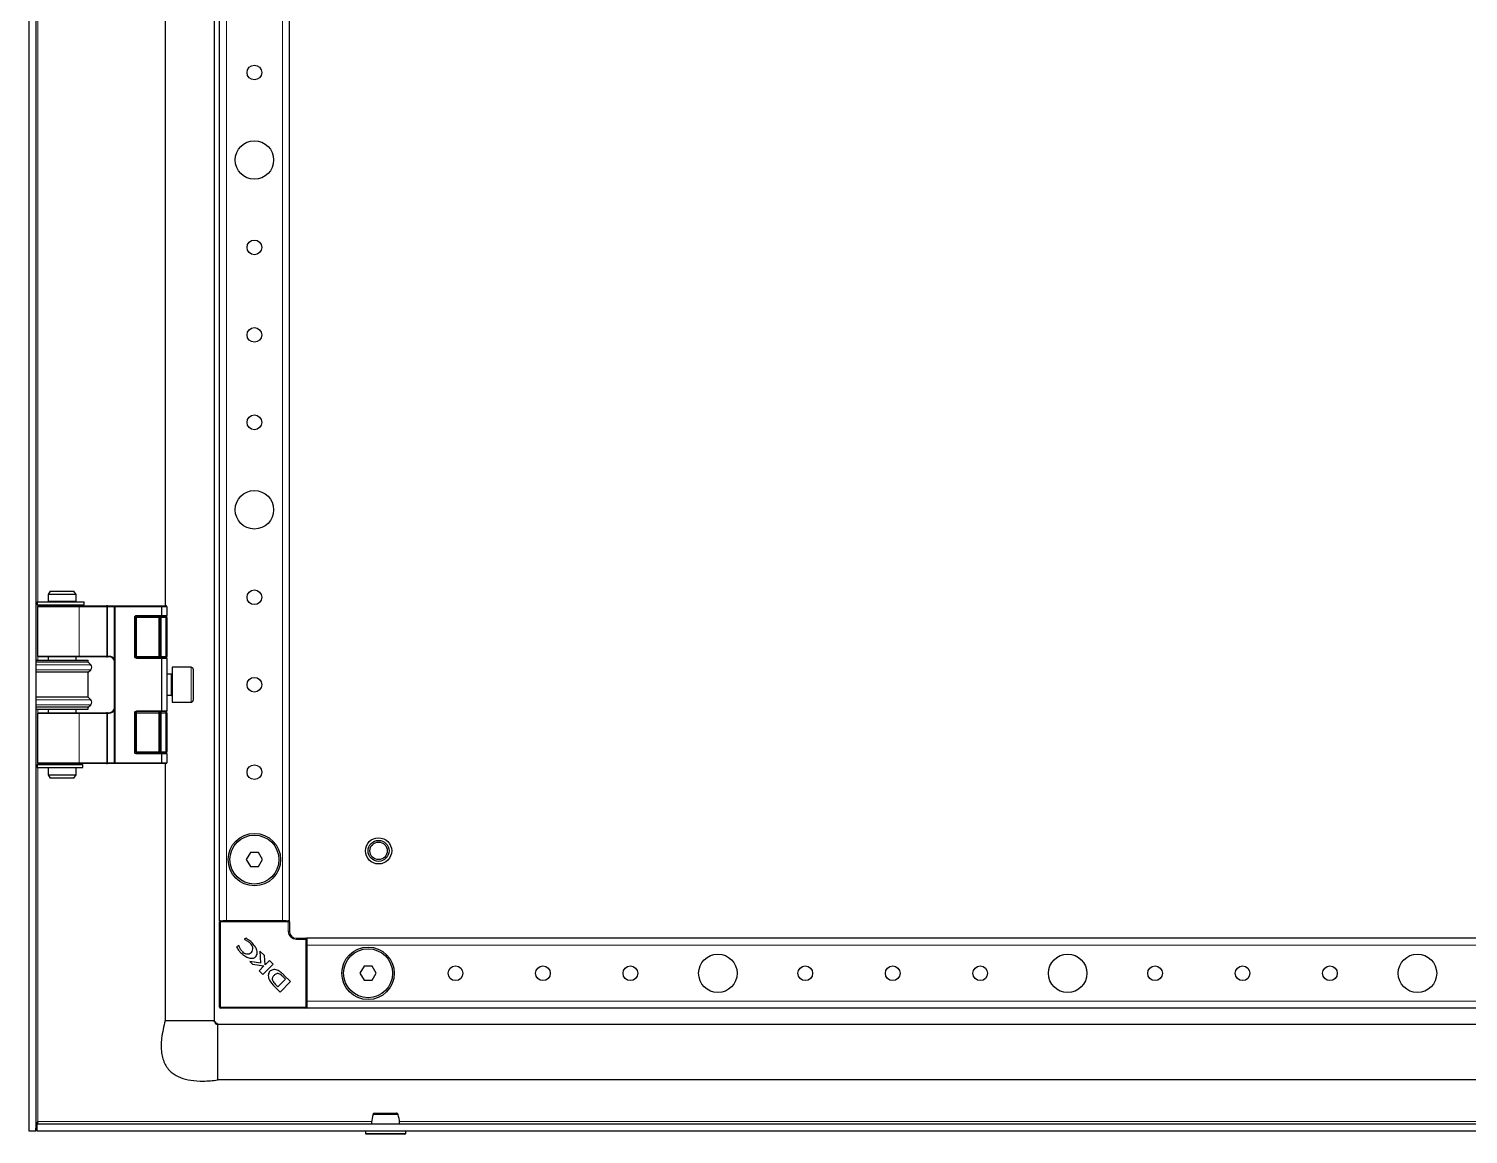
# Model space of a CAD drawing. Header units: millimetres. Extents: x -1581 to 3390, y -1547 to 1219.
# Drawn here: x -1219.4 to -807.9, y -999.7 to -683.7 of the extents above; entities that cross this region are included whole.
import ezdxf

# ---------------------------------------------------------------- set-up
doc = ezdxf.new("R2010")
doc.units = ezdxf.units.MM

msp = doc.modelspace()

# ---------------------------------------------------------------- linework, layer by layer
at = {"color": 7, "linetype": 'Continuous', "lineweight": 25}
for p, q in [((-1219.44, 556.28), (-1219.44, -998.72)), ((-1217.44, 556.28), (-1217.44, -998.72)), ((-1166.44, 524.78), (-1166.44, -967.22)), ((-1164.94, -938.72), (-1164.94, 496.28)), ((-1144.94, -938.72), (-1144.94, 496.28)), ((-1180.44, -518.72), (-1180.44, -848.72)), ((-1217.09, -847.52), (-1217.09, -848.42)), ((-1217.09, -847.52), (-1203.62, -847.52)), ((-1213.36, -844.47), (-1213.94, -845.47)), ((-1213.94, -845.47), (-1213.94, -847.47)), ((-1210.47, -845.47), (-1213.94, -845.47)), ((-1205.94, -847.47), (-1213.94, -847.47)), ((-1213.44, -847.47), (-1213.44, -847.52)), ((-1213.36, -844.47), (-1210.39, -844.47)), ((-1205.94, -845.47), (-1210.47, -845.47)), ((-1210.39, -844.47), (-1206.52, -844.47)), ((-1205.94, -845.47), (-1206.52, -844.47)), ((-1206.44, -847.52), (-1206.44, -847.47)), ((-1205.94, -847.47), (-1205.94, -845.47)), ((-1203.62, -847.52), (-1203.57, -847.52)), ((-1203.57, -848.42), (-1203.57, -847.52)), ((-1217.09, -848.42), (-1203.62, -848.42)), ((-1216.94, -848.92), (-1216.94, -863.02)), ((-1216.74, -848.72), (-1205.13, -848.72)), ((-1213.94, -848.47), (-1213.94, -848.72)), ((-1205.94, -848.47), (-1213.94, -848.47)), ((-1213.44, -848.42), (-1213.44, -848.47)), ((-1206.44, -848.47), (-1206.44, -848.42)), ((-1205.94, -848.72), (-1205.94, -848.47)), ((-1205.13, -848.72), (-1197.24, -848.72)), ((-1203.62, -848.42), (-1203.57, -848.42)), ((-1196.96, -848.72), (-1197.24, -848.72)), ((-1196.96, -848.72), (-1194.74, -848.72)), ((-1194.94, -893.52), (-1194.94, -848.92)), ((-1194.74, -848.72), (-1181.52, -848.72)), ((-1181.56, -851.72), (-1188.64, -851.72)), ((-1180.24, -851.72), (-1181.56, -851.72)), ((-1181.52, -848.72), (-1180.14, -848.72)), ((-1181.44, -851.42), (-1181.44, -848.92)), ((-1179.94, -848.92), (-1179.94, -851.42)), ((-1179.94, -852.02), (-1179.94, -851.42)), ((-1188.94, -852.02), (-1188.94, -863.12)), ((-1181.94, -852.02), (-1181.94, -863.12)), ((-1179.94, -852.02), (-1179.94, -863.12)), ((-1205.13, -863.22), (-1216.74, -863.22)), ((-1213.94, -863.22), (-1213.94, -864.22)), ((-1205.94, -864.22), (-1205.94, -863.22)), ((-1197.24, -863.22), (-1205.13, -863.22)), ((-1197.24, -863.22), (-1196.96, -863.22)), ((-1196.44, -863.22), (-1196.96, -863.22)), ((-1188.64, -863.42), (-1181.56, -863.42)), ((-1181.56, -863.42), (-1180.24, -863.42)), ((-1181.44, -878.72), (-1181.44, -863.72)), ((-1179.94, -863.72), (-1179.94, -863.12)), ((-1179.94, -863.72), (-1179.94, -878.72)), ((-1217.44, -864.22), (-1202.44, -864.22)), ((-1202.44, -864.82), (-1217.44, -864.82)), ((-1202.44, -867.62), (-1217.44, -867.62)), ((-1202.44, -864.82), (-1202.44, -864.22)), ((-1201.74, -865.5), (-1202.44, -864.82)), ((-1202.44, -867.62), (-1201.74, -866.93)), ((-1202.44, -874.82), (-1202.44, -867.62)), ((-1178.69, -868.22), (-1179.94, -868.22)), ((-1173.04, -866.22), (-1178.44, -866.22)), ((-1178.44, -866.22), (-1178.44, -871.22)), ((-1172.44, -866.82), (-1172.44, -871.22)), ((-1178.44, -871.22), (-1178.44, -876.22)), ((-1172.44, -871.22), (-1172.44, -875.62)), ((-1202.44, -874.82), (-1217.44, -874.82)), ((-1201.74, -875.5), (-1202.44, -874.82)), ((-1179.94, -874.22), (-1178.69, -874.22)), ((-1178.44, -876.22), (-1173.04, -876.22)), ((-1202.44, -877.62), (-1217.44, -877.62)), ((-1217.44, -878.22), (-1202.44, -878.22)), ((-1216.94, -879.42), (-1216.94, -893.52)), ((-1216.74, -879.22), (-1205.13, -879.22)), ((-1213.94, -878.22), (-1213.94, -879.22)), ((-1205.94, -879.22), (-1205.94, -878.22)), ((-1205.13, -879.22), (-1197.24, -879.22)), ((-1202.44, -877.62), (-1201.74, -876.93)), ((-1202.44, -878.22), (-1202.44, -877.62)), ((-1196.96, -879.22), (-1197.24, -879.22)), ((-1196.96, -879.22), (-1196.44, -879.22)), ((-1188.94, -879.32), (-1188.94, -890.42)), ((-1181.56, -879.02), (-1188.64, -879.02)), ((-1181.94, -879.32), (-1181.94, -890.42)), ((-1180.24, -879.02), (-1181.56, -879.02)), ((-1179.94, -879.32), (-1179.94, -878.72)), ((-1179.94, -879.32), (-1179.94, -890.42)), ((-1188.64, -890.72), (-1181.56, -890.72)), ((-1181.56, -890.72), (-1180.24, -890.72)), ((-1181.44, -893.52), (-1181.44, -891.02)), ((-1179.94, -891.02), (-1179.94, -890.42)), ((-1179.94, -891.02), (-1179.94, -893.52)), ((-1217.09, -894.02), (-1217.09, -894.92)), ((-1217.09, -894.02), (-1204.1, -894.02)), ((-1217.09, -894.92), (-1204.1, -894.92)), ((-1205.13, -893.72), (-1216.74, -893.72)), ((-1213.94, -893.72), (-1213.94, -893.97)), ((-1205.94, -893.97), (-1213.94, -893.97)), ((-1213.94, -894.97), (-1213.94, -896.97)), ((-1205.94, -894.97), (-1213.94, -894.97)), ((-1213.94, -896.97), (-1213.36, -897.97)), ((-1213.94, -896.97), (-1205.94, -896.97)), ((-1213.44, -893.97), (-1213.44, -894.02)), ((-1213.44, -894.92), (-1213.44, -894.97)), ((-1206.52, -897.97), (-1205.94, -896.97)), ((-1206.44, -894.02), (-1206.44, -893.97)), ((-1206.44, -894.97), (-1206.44, -894.92)), ((-1205.94, -893.97), (-1205.94, -893.72)), ((-1205.94, -896.97), (-1205.94, -894.97)), ((-1197.24, -893.72), (-1205.13, -893.72)), ((-1204.1, -894.02), (-1204.02, -894.02)), ((-1204.1, -894.92), (-1204.02, -894.92)), ((-1204.02, -894.92), (-1204.02, -894.02)), ((-1204.02, -894.02), (-1204, -894.02)), ((-1204.02, -894.92), (-1204, -894.92)), ((-1204, -894.92), (-1204, -894.02)), ((-1197.24, -893.72), (-1196.96, -893.72)), ((-1194.74, -893.72), (-1196.96, -893.72)), ((-1181.52, -893.72), (-1194.74, -893.72)), ((-1180.14, -893.72), (-1181.52, -893.72)), ((-1180.44, -893.72), (-1180.44, -967.22)), ((-1206.52, -897.97), (-1213.36, -897.97)), ((-1156.09, -919.22), (-1157.25, -921.22)), ((-1157.25, -921.22), (-1156.09, -923.22)), ((-1153.78, -919.22), (-1156.09, -919.22)), ((-1152.63, -921.22), (-1153.78, -919.22)), ((-1153.78, -923.22), (-1152.63, -921.22)), ((-1156.09, -923.22), (-1153.78, -923.22)), ((-1164.64, -938.72), (-1164.94, -938.72)), ((-1164.94, -963.42), (-1164.94, -939.02)), ((-1164.64, -938.72), (-1163.99, -938.72)), ((-1162.94, -938.72), (-1163.99, -938.72)), ((-1146.94, -938.72), (-1162.94, -938.72)), ((-1145.89, -938.72), (-1146.94, -938.72)), ((-1145.89, -938.72), (-1145.24, -938.72)), ((-1144.94, -938.72), (-1145.24, -938.72)), ((-1144.94, -939.02), (-1144.94, -941.72)), ((-1159.39, -945.78), (-1160.08, -946.11)), ((-1159.26, -945.92), (-1159.39, -945.78)), ((-1157.31, -943.72), (-1157.82, -943.97)), ((-1157.82, -943.97), (-1157.71, -944.08)), ((-1142.94, -943.72), (-1140.24, -943.72)), ((-559.94, -943.72), (-1139.94, -943.72)), ((-1139.94, -943.72), (-1139.94, -944.02)), ((-1139.94, -944.02), (-1139.94, -944.66)), ((-1139.94, -944.66), (-1139.94, -945.72)), ((-1139.94, -945.72), (-1139.94, -961.72)), ((-1156.27, -950.35), (-1155.47, -951.14)), ((-1153.17, -950.82), (-1156.27, -950.35)), ((-1153.35, -947.35), (-1153.17, -950.82)), ((-1152.07, -948.63), (-1153.35, -947.35)), ((-1151.89, -951.29), (-1152.07, -948.63)), ((-1150.65, -950.05), (-1151.89, -951.29)), ((-1149.59, -951.11), (-1150.65, -950.05)), ((-1155.47, -951.14), (-1152.21, -951.63)), ((-1152.21, -951.63), (-1153.6, -953.02)), ((-1153.6, -953.02), (-1152.55, -954.07)), ((-1152.55, -954.07), (-1149.59, -951.11)), ((-1146.07, -955.37), (-1146.75, -954.71)), ((-1146.48, -954.22), (-1146.49, -954.2)), ((-1144.59, -956.11), (-1146.48, -954.22)), ((-1123.59, -951.72), (-1124.75, -953.72)), ((-1124.75, -953.72), (-1123.59, -955.72)), ((-1121.28, -951.72), (-1123.59, -951.72)), ((-1120.13, -953.72), (-1121.28, -951.72)), ((-1121.28, -955.72), (-1120.13, -953.72)), ((-1149.54, -957.08), (-1147.55, -959.07)), ((-1148.99, -956.83), (-1148.25, -957.55)), ((-1148.25, -957.55), (-1146.07, -955.37)), ((-1147.55, -959.07), (-1144.59, -956.11)), ((-1123.59, -955.72), (-1121.28, -955.72)), ((-1139.94, -961.72), (-1139.94, -962.77)), ((-1139.94, -962.77), (-1139.94, -963.42)), ((-1140.24, -963.72), (-1164.64, -963.72)), ((-1139.94, -963.42), (-1139.94, -963.72)), ((-559.94, -963.72), (-1139.94, -963.72)), ((-1165.44, -968.22), (-559.34, -968.22)), ((-432.44, -984.22), (-1165.44, -984.22)), ((-1219.44, -998.72), (-1217.44, -998.72)), ((-1217.14, -996.72), (-1217.14, -998.72)), ((-1217.14, -996.72), (-426.74, -996.72)), ((-1217.14, -998.72), (-426.74, -998.72)), ((-1217.04, -996.72), (-1216.84, -996.12)), ((-1123.19, -998.72), (-1123.19, -999.47)), ((-1120.45, -999.72), (-1122.94, -999.72)), ((-1111.94, -999.72), (-1120.45, -999.72)), ((-1111.69, -999.47), (-1111.69, -998.72))]:
    msp.add_line(p, q, dxfattribs=at)
at = {"color": 8, "linetype": 'Continuous', "lineweight": 18}
for p, q in [((-1162.94, -938.72), (-1162.94, 496.28)), ((-1146.94, -938.72), (-1146.94, 496.28)), ((-1216.84, -847.52), (-1216.84, -519.92)), ((-1203.62, -847.52), (-1203.62, -848.42)), ((-1204.99, -848.92), (-1216.94, -848.92)), ((-1216.84, -848.74), (-1216.84, -848.42)), ((-1204.99, -848.92), (-1204.99, -863.02)), ((-1197.1, -848.92), (-1204.99, -848.92)), ((-1197.1, -863.02), (-1197.1, -848.92)), ((-1196.96, -848.92), (-1197.1, -848.92)), ((-1196.96, -848.92), (-1196.96, -848.72)), ((-1196.96, -848.92), (-1196.96, -863.02)), ((-1194.94, -848.92), (-1196.96, -848.92)), ((-1194.94, -848.92), (-1194.74, -848.92)), ((-1194.74, -848.72), (-1194.74, -848.92)), ((-1194.74, -848.92), (-1194.74, -893.52)), ((-1181.44, -848.92), (-1194.74, -848.92)), ((-1188.64, -851.42), (-1181.44, -851.42)), ((-1188.64, -851.42), (-1188.64, -851.72)), ((-1188.64, -851.72), (-1188.64, -852.02)), ((-1182.24, -851.72), (-1182.24, -852.02)), ((-1181.64, -851.72), (-1181.64, -852.02)), ((-1179.94, -848.92), (-1181.44, -848.92)), ((-1181.44, -851.42), (-1179.94, -851.42)), ((-1180.24, -851.72), (-1180.24, -852.02)), ((-1189.24, -863.12), (-1189.24, -852.02)), ((-1189.24, -852.02), (-1188.94, -852.02)), ((-1188.94, -852.02), (-1188.64, -852.02)), ((-1182.24, -852.02), (-1188.64, -852.02)), ((-1188.64, -852.02), (-1188.64, -863.12)), ((-1182.24, -852.02), (-1181.94, -852.02)), ((-1182.24, -863.12), (-1182.24, -852.02)), ((-1181.94, -852.02), (-1181.64, -852.02)), ((-1180.24, -852.02), (-1181.64, -852.02)), ((-1181.64, -852.02), (-1181.64, -863.12)), ((-1179.94, -852.02), (-1180.24, -852.02)), ((-1180.24, -863.12), (-1180.24, -852.02)), ((-1216.94, -863.02), (-1204.99, -863.02)), ((-1216.84, -864.22), (-1216.84, -863.19)), ((-1204.99, -863.02), (-1197.1, -863.02)), ((-1196.96, -863.02), (-1197.1, -863.02)), ((-1196.96, -863.22), (-1196.96, -863.02)), ((-1196.96, -863.02), (-1196.44, -863.02)), ((-1196.44, -863.22), (-1196.44, -863.02)), ((-1188.94, -863.12), (-1189.24, -863.12)), ((-1188.64, -863.12), (-1188.94, -863.12)), ((-1188.64, -863.12), (-1182.24, -863.12)), ((-1188.64, -863.12), (-1188.64, -863.42)), ((-1188.64, -863.42), (-1188.64, -863.72)), ((-1181.44, -863.72), (-1188.64, -863.72)), ((-1182.24, -863.12), (-1182.24, -863.42)), ((-1181.94, -863.12), (-1182.24, -863.12)), ((-1181.64, -863.12), (-1181.94, -863.12)), ((-1181.64, -863.12), (-1180.24, -863.12)), ((-1181.64, -863.12), (-1181.64, -863.42)), ((-1179.94, -863.72), (-1181.44, -863.72)), ((-1180.24, -863.12), (-1180.24, -863.42)), ((-1180.24, -863.12), (-1179.94, -863.12)), ((-1201.74, -865.5), (-1217.44, -865.5)), ((-1201.74, -866.93), (-1217.44, -866.93)), ((-1178.69, -874.22), (-1178.69, -868.22)), ((-1173.04, -871.22), (-1173.04, -866.22)), ((-1173.04, -876.22), (-1173.04, -871.22)), ((-1201.74, -875.5), (-1217.44, -875.5)), ((-1201.74, -876.93), (-1217.44, -876.93)), ((-1204.99, -879.42), (-1216.94, -879.42)), ((-1216.84, -879.24), (-1216.84, -878.22)), ((-1204.99, -879.42), (-1204.99, -893.52)), ((-1197.1, -879.42), (-1204.99, -879.42)), ((-1197.1, -893.52), (-1197.1, -879.42)), ((-1197.1, -879.42), (-1196.96, -879.42)), ((-1196.96, -879.42), (-1196.96, -879.22)), ((-1196.96, -879.42), (-1196.96, -893.52)), ((-1196.44, -879.42), (-1196.96, -879.42)), ((-1196.44, -879.42), (-1196.44, -879.22)), ((-1189.24, -890.42), (-1189.24, -879.32)), ((-1189.24, -879.32), (-1188.94, -879.32)), ((-1188.94, -879.32), (-1188.64, -879.32)), ((-1188.64, -878.72), (-1181.44, -878.72)), ((-1188.64, -879.02), (-1188.64, -878.72)), ((-1188.64, -879.02), (-1188.64, -879.32)), ((-1182.24, -879.32), (-1188.64, -879.32)), ((-1188.64, -879.32), (-1188.64, -890.42)), ((-1182.24, -879.02), (-1182.24, -879.32)), ((-1182.24, -879.32), (-1181.94, -879.32)), ((-1182.24, -890.42), (-1182.24, -879.32)), ((-1181.94, -879.32), (-1181.64, -879.32)), ((-1181.64, -879.32), (-1181.64, -879.02)), ((-1180.24, -879.32), (-1181.64, -879.32)), ((-1181.64, -879.32), (-1181.64, -890.42)), ((-1181.44, -878.72), (-1179.94, -878.72)), ((-1180.24, -879.32), (-1180.24, -879.02)), ((-1180.24, -879.32), (-1179.94, -879.32)), ((-1180.24, -890.42), (-1180.24, -879.32)), ((-1189.24, -890.42), (-1188.94, -890.42)), ((-1188.94, -890.42), (-1188.64, -890.42)), ((-1188.64, -890.42), (-1182.24, -890.42)), ((-1188.64, -890.42), (-1188.64, -890.72)), ((-1188.64, -891.02), (-1188.64, -890.72)), ((-1181.44, -891.02), (-1188.64, -891.02)), ((-1182.24, -890.42), (-1182.24, -890.72)), ((-1182.24, -890.42), (-1181.94, -890.42)), ((-1181.94, -890.42), (-1181.64, -890.42)), ((-1181.64, -890.72), (-1181.64, -890.42)), ((-1181.64, -890.42), (-1180.24, -890.42)), ((-1179.94, -891.02), (-1181.44, -891.02)), ((-1180.24, -890.72), (-1180.24, -890.42)), ((-1180.24, -890.42), (-1179.94, -890.42)), ((-1216.94, -893.52), (-1204.99, -893.52)), ((-1216.84, -894.02), (-1216.84, -893.69)), ((-1216.84, -996.12), (-1216.84, -894.92)), ((-1204.99, -893.52), (-1197.1, -893.52)), ((-1204.1, -894.02), (-1204.1, -894.92)), ((-1197.1, -893.52), (-1196.96, -893.52)), ((-1196.96, -893.72), (-1196.96, -893.52)), ((-1196.96, -893.52), (-1194.94, -893.52)), ((-1194.74, -893.52), (-1194.94, -893.52)), ((-1194.74, -893.52), (-1181.44, -893.52)), ((-1194.74, -893.52), (-1194.74, -893.72)), ((-1181.44, -893.52), (-1179.94, -893.52)), ((-1164.94, -939.02), (-1164.64, -939.02)), ((-1164.64, -938.72), (-1164.64, -939.02)), ((-1164.64, -939.02), (-1164.64, -963.42)), ((-1145.24, -939.02), (-1164.64, -939.02)), ((-1145.24, -938.72), (-1145.24, -939.02)), ((-1145.24, -941.72), (-1145.24, -939.02)), ((-1145.24, -939.02), (-1144.94, -939.02)), ((-1144.94, -941.72), (-1145.24, -941.72)), ((-1142.94, -943.72), (-1142.94, -944.02)), ((-1140.24, -944.02), (-1142.94, -944.02)), ((-1140.24, -943.72), (-1140.24, -944.02)), ((-1140.24, -963.42), (-1140.24, -944.02)), ((-1140.24, -944.02), (-1139.94, -944.02)), ((-559.94, -945.72), (-1139.94, -945.72)), ((-559.94, -961.72), (-1139.94, -961.72)), ((-1164.64, -963.42), (-1164.94, -963.42)), ((-1164.64, -963.42), (-1140.24, -963.42)), ((-1164.64, -963.42), (-1164.64, -963.72)), ((-1140.24, -963.42), (-1140.24, -963.72)), ((-1140.24, -963.42), (-1139.94, -963.42)), ((-1121.41, -996.12), (-1216.84, -996.12)), ((-1123.19, -999.47), (-1120.58, -999.47)), ((-1120.58, -999.47), (-1111.69, -999.47)), ((-530.41, -996.12), (-1113.47, -996.12))]:
    msp.add_line(p, q, dxfattribs=at)
at = {"color": 7, "linetype": 'Continuous', "lineweight": 25}
for centre, radius in [((-1154.94, -696.22), 2.1), ((-1154.94, -721.22), 5.5), ((-1154.94, -746.22), 2.1), ((-1154.94, -771.22), 2.1), ((-1154.94, -796.22), 2.1), ((-1154.94, -821.22), 5.5), ((-1154.94, -846.22), 2.1), ((-1154.94, -871.22), 2.1), ((-1154.94, -896.22), 2.1), ((-1154.94, -921.22), 7.5), ((-1154.94, -921.22), 7), ((-1119.44, -918.72), 3.75), ((-1119.44, -918.72), 3), ((-1119.44, -918.72), 2.5), ((-1122.44, -953.72), 7.5), ((-1122.44, -953.72), 7), ((-1022.44, -953.72), 5.5), ((-922.44, -953.72), 5.5), ((-822.44, -953.72), 5.5), ((-1097.44, -953.72), 2.1), ((-1072.44, -953.72), 2.1), ((-1047.44, -953.72), 2.1), ((-997.44, -953.72), 2.1), ((-972.44, -953.72), 2.1), ((-947.44, -953.72), 2.1), ((-897.44, -953.72), 2.1), ((-872.44, -953.72), 2.1), ((-847.44, -953.72), 2.1)]:
    msp.add_circle(centre, radius, dxfattribs=at)
for centre, radius, start, end in [((-1216.74, -848.92), 0.2, 90, 180), ((-1194.74, -848.92), 0.2, 90, 180), ((-1188.64, -852.02), 0.3, 90, 180), ((-1181.64, -852.02), 0.3, 90, 180), ((-1180.24, -851.42), 0.3, 270, 0), ((-1180.14, -848.92), 0.2, 0, 90), ((-1216.74, -863.02), 0.2, 180, 270), ((-1196.44, -864.72), 1.5, 0, 90), ((-1188.64, -863.12), 0.3, 180, 270), ((-1181.64, -863.12), 0.3, 180, 270), ((-1180.24, -863.72), 0.3, 0, 90), ((-1202.44, -866.22), 1, 314.427, 45.573), ((-1178.69, -867.97), 0.25, 270, 360), ((-1173.04, -866.82), 0.6, 360, 90), ((-1202.44, -876.22), 1, 314.427, 45.573), ((-1178.69, -874.47), 0.25, 0, 90), ((-1173.04, -875.62), 0.6, 270, 0), ((-1216.74, -879.42), 0.2, 90, 180), ((-1196.44, -877.72), 1.5, 270, 0), ((-1188.64, -879.32), 0.3, 90, 180), ((-1181.64, -879.32), 0.3, 90, 180), ((-1180.24, -878.72), 0.3, 270, 0), ((-1188.64, -890.42), 0.3, 180, 270), ((-1181.64, -890.42), 0.3, 180, 270), ((-1180.24, -891.02), 0.3, 0, 90), ((-1216.74, -893.52), 0.2, 180, 270), ((-1194.74, -893.52), 0.2, 180, 270), ((-1180.14, -893.52), 0.2, 270, 0), ((-1164.64, -939.02), 0.3, 90, 180), ((-1145.24, -939.02), 0.3, 0, 90), ((-1142.94, -941.72), 2, 180, 270), ((-1157.34, -946.64), 1.94, 323.3097, 52.3464), ((-1140.24, -944.02), 0.3, 0, 90), ((-1156.94, -946.21), 1.97, 218.454, 305.887), ((-1146.33, -953.42), 4.87, 200.3445, 228.7777), ((-1144.52, -952.64), 6.12, 216.9888, 223.0744), ((-1164.64, -963.42), 0.3, 180, 270), ((-1140.24, -963.42), 0.3, 270, 0), ((-1120.55, -994.22), 0.5, 89.9637, 164.834), ((-1114.33, -994.22), 0.5, 15.2465, 90.046), ((-1122.94, -999.47), 0.25, 180, 270), ((-1111.94, -999.47), 0.25, 270, 0)]:
    msp.add_arc(centre, radius, start, end, dxfattribs=at)
at = {"color": 8, "linetype": 'Continuous', "lineweight": 18}
for centre, radius, start, end in [((-1205.17, -848.89), 0.179, 351.9505, 78.5782), ((-1197.28, -848.89), 0.179, 351.9505, 78.5782), ((-1188.64, -852.02), 0.6, 90, 180), ((-1205.17, -863.04), 0.179, 281.4218, 8.0495), ((-1197.28, -863.04), 0.179, 281.4218, 8.0495), ((-1196.44, -864.72), 1.7, 28.0725, 90), ((-1188.64, -863.12), 0.6, 180, 270), ((-1205.17, -879.39), 0.179, 351.9505, 78.5782), ((-1197.28, -879.39), 0.179, 351.9505, 78.5782), ((-1196.44, -877.72), 1.7, 270, 331.9275), ((-1188.64, -879.32), 0.6, 90, 180), ((-1188.64, -890.42), 0.6, 180, 270), ((-1205.17, -893.54), 0.179, 281.4218, 8.0495), ((-1197.28, -893.54), 0.179, 281.4218, 8.0495), ((-1142.94, -941.72), 2.3, 180, 270)]:
    msp.add_arc(centre, radius, start, end, dxfattribs=at)
at = {"color": 7, "linetype": 'Continuous', "lineweight": 25}
for centre, major_axis, start_param, end_param in [((-1181.56, -851.42), (0, 0.3), 3.141593, 4.712389), ((-1181.52, -848.92), (0, 0.2), 4.712389, 6.283185), ((-1181.56, -863.72), (0, 0.3), 4.712389, 6.283185), ((-1181.56, -878.72), (0, 0.3), 3.141593, 4.712389), ((-1181.56, -891.02), (0, 0.3), 4.712389, 6.283185), ((-1181.52, -893.52), (0, 0.2), 3.141593, 4.712389)]:
    msp.add_ellipse(centre, major_axis=major_axis, ratio=0.414214, start_param=start_param, end_param=end_param, dxfattribs=at)
for points, knots in [([(-1160.08, -946.11), (-1159.9, -946.45), (-1159.56, -947.08), (-1159.07, -947.61), (-1158.85, -947.85)], [0, 0, 0, 0, 0.5368, 1, 1, 1, 1]), ([(-1158.49, -947.43), (-1158.7, -947.17), (-1159.08, -946.72), (-1159.2, -946.16), (-1159.26, -945.92)], [0, 0, 0, 0, 0.579608, 1, 1, 1, 1]), ([(-1157.71, -944.08), (-1157.4, -944.22), (-1156.83, -944.48), (-1156.37, -944.91), (-1156.16, -945.11)], [0, 0, 0, 0, 0.5476433, 1, 1, 1, 1]), ([(-1155.8, -944.82), (-1156.07, -944.58), (-1156.53, -944.15), (-1157.08, -943.85), (-1157.31, -943.72)], [0, 0, 0, 0, 0.577653, 1, 1, 1, 1]), ([(-1154.68, -949.05), (-1154.54, -948.89), (-1154.26, -948.55), (-1154.09, -947.86), (-1154.22, -946.98), (-1154.79, -945.91), (-1155.43, -945.22), (-1155.8, -944.82)], [0, 0, 0, 0, 0.130532, 0.266031, 0.423997, 0.666819, 1, 1, 1, 1]), ([(-1158.85, -947.85), (-1158.47, -948.18), (-1157.78, -948.79), (-1156.61, -949.34), (-1155.67, -949.48), (-1155.02, -949.33), (-1154.79, -949.14), (-1154.68, -949.05)], [0, 0, 0, 0, 0.315674, 0.58952, 0.813199, 0.909026, 1, 1, 1, 1]), ([(-1147.82, -953.07), (-1148.03, -952.96), (-1148.42, -952.75), (-1149.05, -952.64), (-1149.64, -952.67), (-1150.18, -952.87), (-1150.61, -953.23), (-1150.91, -953.75), (-1151.02, -954.4), (-1150.94, -954.86), (-1150.89, -955.11)], [0, 0, 0, 0, 0.138091, 0.265455, 0.384013, 0.496103, 0.605759, 0.71979, 0.847662, 1, 1, 1, 1]), ([(-1149.32, -954.34), (-1149.41, -954.44), (-1149.58, -954.61), (-1149.76, -954.89), (-1149.85, -955.16), (-1149.85, -955.49), (-1149.7, -955.89), (-1149.51, -956.17), (-1149.41, -956.33)], [0, 0, 0, 0, 0.176808, 0.319231, 0.43938, 0.552395, 0.749205, 1, 1, 1, 1]), ([(-1146.75, -954.71), (-1146.95, -954.52), (-1147.31, -954.17), (-1147.85, -953.84), (-1148.3, -953.78), (-1148.64, -953.85), (-1149, -954.04), (-1149.21, -954.23), (-1149.32, -954.34)], [0, 0, 0, 0, 0.274676, 0.503042, 0.607381, 0.716579, 0.843412, 1, 1, 1, 1]), ([(-1146.98, -953.75), (-1147.13, -953.61), (-1147.4, -953.37), (-1147.69, -953.16), (-1147.82, -953.07)], [0, 0, 0, 0, 0.55183, 1, 1, 1, 1]), ([(-1146.49, -954.2), (-1146.57, -954.13), (-1146.73, -953.97), (-1146.9, -953.82), (-1146.98, -953.75)], [0, 0, 0, 0, 0.486421, 1, 1, 1, 1]), ([(-1180.44, -967.22), (-1180.85, -968.9), (-1181.58, -971.94), (-1181.67, -976.25), (-1180.7, -979.8), (-1178.65, -982.25), (-1176.01, -983.68), (-1172.99, -984.42), (-1169.39, -984.62), (-1166.82, -984.36), (-1165.44, -984.22)], [0, 0, 0, 0, 0.176067, 0.318225, 0.435596, 0.543482, 0.633889, 0.737152, 0.858183, 1, 1, 1, 1]), ([(-1167.42, -967.22), (-1167.12, -967.22), (-1166.67, -967.22), (-1166.58, -967.22), (-1166.55, -967.22)], [0, 0, 0, 0, 0.649139, 1, 1, 1, 1]), ([(-1165.44, -968.38), (-1165.54, -968.37), (-1165.68, -968.35), (-1165.83, -968.28), (-1165.92, -968.22), (-1165.97, -968.16), (-1166.01, -968.08), (-1166.04, -968.01), (-1166.11, -967.84), (-1166.28, -967.76), (-1166.43, -967.53), (-1166.46, -967.33), (-1166.48, -967.22)], [0, 0, 0, 0, 0.146823, 0.202041, 0.247643, 0.28691, 0.323569, 0.360785, 0.40083, 0.628513, 0.79432, 1, 1, 1, 1]), ([(-1165.44, -968.22), (-1165.66, -968.07), (-1166.07, -967.8), (-1166.32, -967.4), (-1166.44, -967.22)], [0, 0, 0, 0, 0.556114, 1, 1, 1, 1]), ([(-1165.44, -984.22), (-1165.44, -984.19), (-1165.44, -984.12), (-1165.44, -983.48), (-1165.44, -982.02), (-1165.44, -979.83), (-1165.44, -977.82), (-1165.44, -976.22), (-1165.44, -974.61), (-1165.44, -972.61), (-1165.44, -970.43), (-1165.44, -968.92), (-1165.44, -968.52), (-1165.44, -968.38)], [0, 0, 0, 0, 0.069165, 0.1363, 0.267291, 0.398282, 0.465417, 0.534583, 0.603748, 0.670883, 0.801874, 0.932865, 1, 1, 1, 1]), ([(-1121.03, -994.07), (-1121.22, -994.81), (-1121.44, -995.67), (-1121.46, -996.59), (-1121.46, -996.72)], [0, 0, 0, 0, 0.85815, 1, 1, 1, 1]), ([(-1120.51, -993.72), (-1120.52, -993.72), (-1120.57, -993.72), (-1120.29, -993.72), (-1119.77, -993.72), (-1119.05, -993.72), (-1118.2, -993.72), (-1117.13, -993.72), (-1116.11, -993.72), (-1115.22, -993.72), (-1114.61, -993.72), (-1114.32, -993.72), (-1114.36, -993.72), (-1114.37, -993.72)], [0, 0, 0, 0, 0.0338399, 0.141254, 0.2486978, 0.3157737, 0.4233143, 0.530846, 0.6382096, 0.7457063, 0.853372, 0.9609167, 1, 1, 1, 1]), ([(-1113.42, -996.72), (-1113.42, -996.59), (-1113.44, -995.67), (-1113.66, -994.81), (-1113.85, -994.07)], [0, 0, 0, 0, 0.14185, 1, 1, 1, 1]), ([(-1217.44, -998.72), (-1217.41, -998.28), (-1217.38, -997.72), (-1217.18, -997.16), (-1217.14, -997.04)], [0, 0, 0, 0, 0.773459, 1, 1, 1, 1])]:
    msp.add_open_spline(points, degree=3, knots=knots, dxfattribs=at)
for points in [[(-1180.44, -967.22), (-1180.4, -967.22), (-1180.31, -967.22), (-1179.74, -967.22), (-1179.46, -967.22)], [(-1179.46, -967.22), (-1179.13, -967.22), (-1178.47, -967.22), (-1177.49, -967.22), (-1177.01, -967.22)], [(-1177.01, -967.22), (-1176.45, -967.22), (-1175.32, -967.22), (-1174.07, -967.22), (-1173.44, -967.22)], [(-1173.44, -967.22), (-1172.81, -967.22), (-1171.56, -967.22), (-1170.43, -967.22), (-1169.87, -967.22)], [(-1169.87, -967.22), (-1169.38, -967.22), (-1168.41, -967.22), (-1167.75, -967.22), (-1167.42, -967.22)], [(-1216.84, -996.12), (-1216.86, -996.2), (-1216.91, -996.35), (-1216.99, -996.55), (-1217.06, -996.69), (-1217.11, -996.71), (-1217.14, -996.72)]]:
    msp.add_open_spline(points, degree=3, dxfattribs=at)
at = {"color": 8, "linetype": 'Continuous', "lineweight": 18}
msp.add_open_spline([(-1113.89, -994.09), (-1113.88, -994.09), (-1113.83, -994.09), (-1114.17, -994.09), (-1114.88, -994.09), (-1115.9, -994.09), (-1117.09, -994.09), (-1118.31, -994.09), (-1119.3, -994.09), (-1120.13, -994.09), (-1120.73, -994.09), (-1121.06, -994.09), (-1121, -994.09), (-1120.99, -994.09)], degree=3, knots=[0, 0, 0, 0, 0.038891, 0.14638, 0.253973, 0.361383, 0.468681, 0.576165, 0.683665, 0.750707, 0.858068, 0.965424, 1, 1, 1, 1], dxfattribs=at)

doc.saveas('drawing.dxf')
